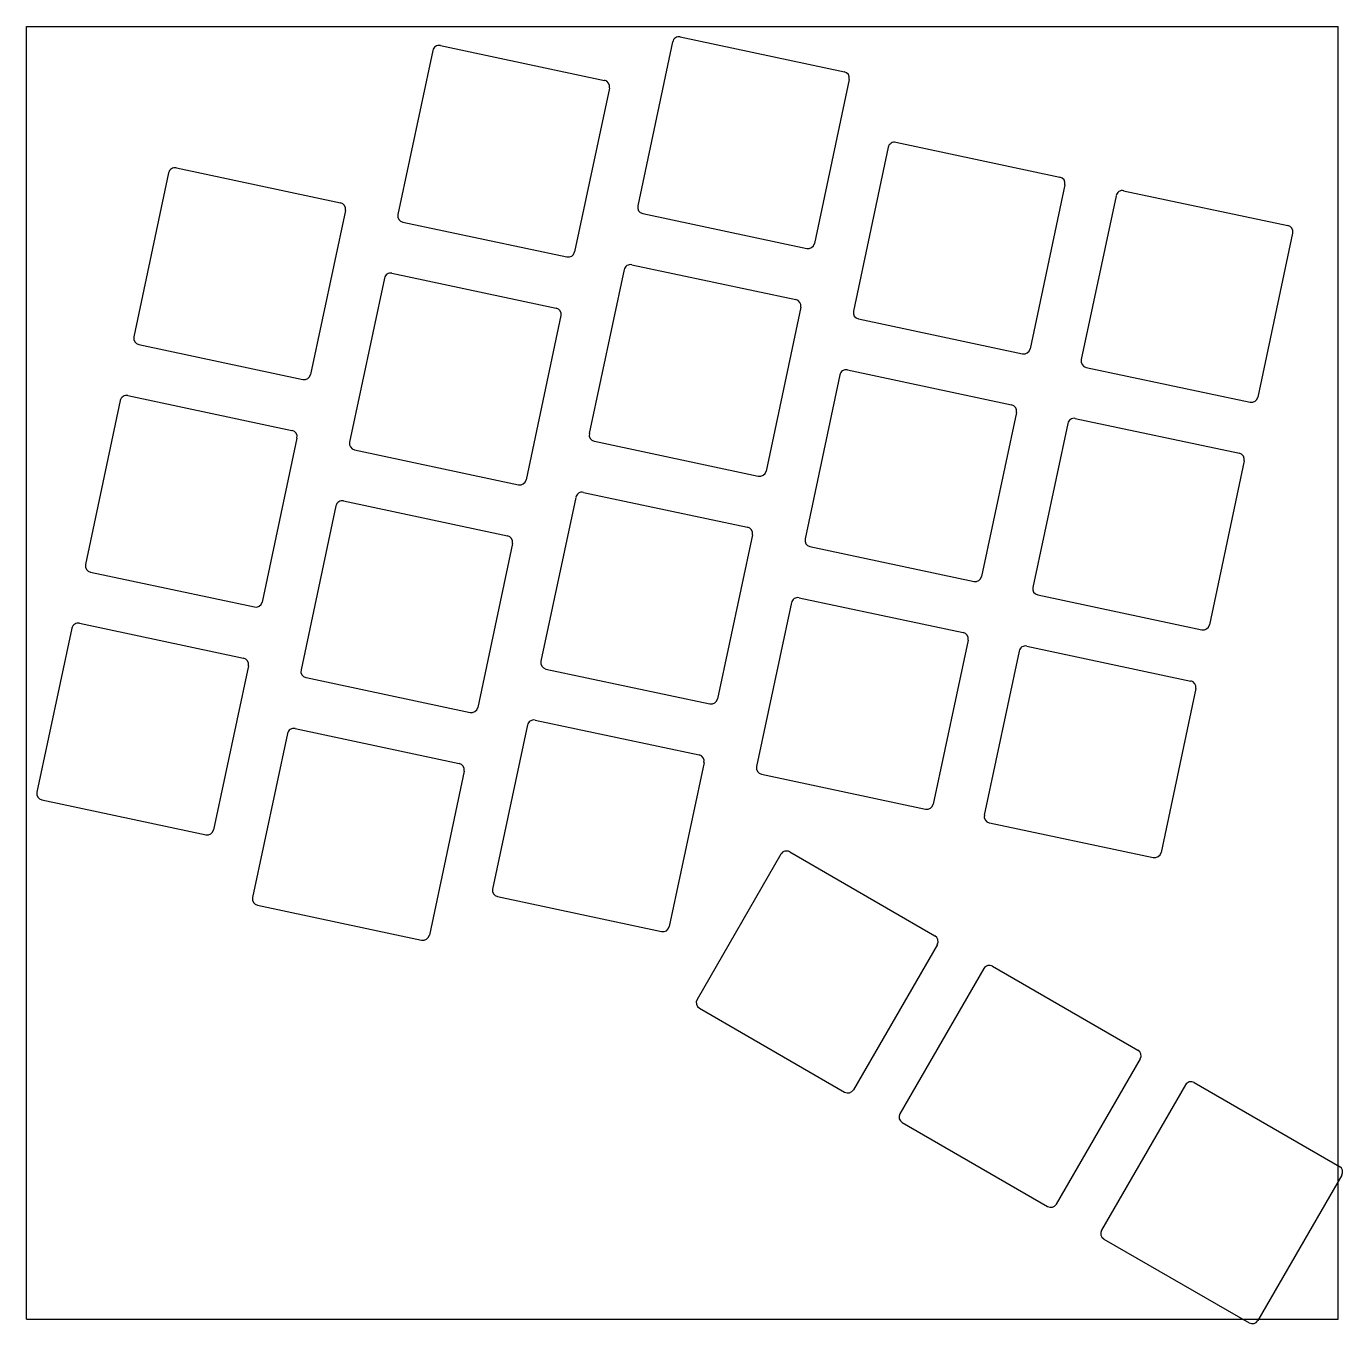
# Model space of a CAD drawing. Header units: millimetres. Extents: x 19 to 121, y -107 to -6.
import ezdxf

# ---------------------------------------------------------------- set-up
doc = ezdxf.new("R2010")
doc.units = ezdxf.units.MM

msp = doc.modelspace()

# ---------------------------------------------------------------- linework, layer by layer
for p, q in [((18.83, -5.93), (120.51, -5.93)), ((18.83, -106.17), (18.83, -5.93)), ((120.51, -106.17), (120.51, -5.93)), ((68.93, -7.14), (66.22, -19.85)), ((69.52, -6.75), (82.24, -9.45)), ((50.33, -7.8), (47.63, -20.51)), ((50.93, -7.41), (63.64, -10.12)), ((82.62, -10.05), (79.92, -22.76)), ((64.03, -10.71), (61.32, -23.42)), ((85.64, -15.3), (82.94, -28.02)), ((86.24, -14.92), (98.95, -17.62)), ((29.86, -17.29), (27.16, -30)), ((30.46, -16.9), (43.17, -19.6)), ((99.34, -18.21), (96.64, -30.93)), ((103.3, -19.06), (100.6, -31.77)), ((103.89, -18.67), (116.61, -21.37)), ((43.56, -20.2), (40.85, -32.91)), ((48.02, -21.11), (60.73, -23.81)), ((66.61, -20.45), (79.33, -23.15)), ((116.99, -21.97), (114.29, -34.68)), ((65.77, -24.41), (78.48, -27.11)), ((46.58, -25.45), (43.88, -38.17)), ((47.17, -25.07), (59.89, -27.77)), ((65.17, -24.79), (62.47, -37.51)), ((60.27, -28.36), (57.57, -41.08)), ((78.87, -27.7), (76.17, -40.42)), ((83.33, -28.61), (96.04, -31.32)), ((27.55, -30.6), (40.26, -33.3)), ((82.48, -32.57), (95.2, -35.28)), ((100.98, -32.37), (113.7, -35.07)), ((81.89, -32.96), (79.19, -45.67)), ((26.7, -34.56), (39.42, -37.26)), ((26.11, -34.94), (23.41, -47.66)), ((95.59, -35.87), (92.88, -48.59)), ((99.55, -36.71), (96.84, -49.43)), ((100.14, -36.33), (112.86, -39.03)), ((39.8, -37.85), (37.1, -50.57)), ((44.26, -38.76), (56.98, -41.47)), ((62.86, -38.1), (75.57, -40.8)), ((113.24, -39.62), (110.54, -52.34)), ((43.42, -42.72), (56.14, -45.43)), ((61.42, -42.45), (58.72, -55.16)), ((62.01, -42.06), (74.73, -44.77)), ((42.83, -43.11), (40.13, -55.82)), ((75.12, -45.36), (72.41, -58.07)), ((56.52, -46.02), (53.82, -58.74)), ((79.57, -46.27), (92.29, -48.97)), ((23.79, -48.25), (36.51, -50.95)), ((78.14, -50.61), (75.44, -63.33)), ((78.73, -50.23), (91.45, -52.93)), ((97.23, -50.02), (109.95, -52.72)), ((22.36, -52.6), (19.65, -65.31)), ((22.95, -52.21), (35.67, -54.92)), ((91.83, -53.53), (89.13, -66.24)), ((96.39, -53.98), (109.1, -56.69)), ((95.79, -54.37), (93.09, -67.08)), ((36.05, -55.51), (33.35, -68.22)), ((59.1, -55.76), (71.82, -58.46)), ((40.51, -56.42), (53.23, -59.12)), ((109.49, -57.28), (106.79, -69.99)), ((57.67, -60.1), (54.97, -72.82)), ((58.26, -59.72), (70.98, -62.42)), ((39.08, -60.76), (36.37, -73.48)), ((39.67, -60.38), (52.38, -63.08)), ((71.36, -63.01), (68.66, -75.73)), ((52.77, -63.68), (50.07, -76.39)), ((75.82, -63.92), (88.54, -66.63)), ((20.04, -65.91), (32.76, -68.61)), ((93.48, -67.68), (106.19, -70.38)), ((77.32, -70.12), (70.82, -81.38)), ((78.01, -69.94), (89.26, -76.44)), ((55.35, -73.41), (68.07, -76.12)), ((36.76, -74.07), (49.47, -76.78)), ((89.45, -77.12), (82.95, -88.38)), ((93.04, -78.99), (86.54, -90.25)), ((93.73, -78.81), (104.99, -85.31)), ((71.01, -82.06), (82.26, -88.56)), ((105.17, -85.99), (98.67, -97.25)), ((108.68, -88.01), (102.18, -99.27)), ((109.36, -87.83), (120.62, -94.33)), ((86.73, -90.93), (97.99, -97.43)), ((120.8, -95.01), (114.3, -106.27)), ((102.36, -99.96), (113.62, -106.46)), ((18.83, -106.17), (120.51, -106.17))]:
    msp.add_line(p, q)
for centre, start, end in [((69.42, -7.24), 78, 168), ((50.82, -7.9), 78, 168), ((63.54, -10.6), 348, 78), ((82.13, -9.94), 348, 78), ((86.13, -15.41), 78, 168), ((30.35, -17.39), 78, 168), ((98.85, -18.11), 348, 78), ((103.79, -19.16), 78, 168), ((43.07, -20.09), 348, 78), ((66.71, -19.96), 168, 258), ((48.12, -20.62), 168, 258), ((116.51, -21.86), 348, 78), ((60.84, -23.32), 258, 348), ((79.43, -22.66), 258, 348), ((65.66, -24.9), 78, 168), ((47.07, -25.56), 78, 168), ((78.38, -27.6), 348, 78), ((59.79, -28.26), 348, 78), ((83.43, -28.12), 168, 258), ((27.65, -30.11), 168, 258), ((96.15, -30.83), 258, 348), ((82.38, -33.06), 78, 168), ((101.09, -31.88), 168, 258), ((40.37, -32.81), 258, 348), ((26.6, -35.05), 78, 168), ((113.8, -34.58), 258, 348), ((95.1, -35.77), 348, 78), ((100.04, -36.82), 78, 168), ((39.32, -37.75), 348, 78), ((62.96, -37.61), 168, 258), ((44.37, -38.27), 168, 258), ((112.75, -39.52), 348, 78), ((75.68, -40.31), 258, 348), ((57.08, -40.98), 258, 348), ((43.32, -43.21), 78, 168), ((61.91, -42.55), 78, 168), ((74.63, -45.25), 348, 78), ((56.03, -45.92), 348, 78), ((79.68, -45.78), 168, 258), ((23.9, -47.76), 168, 258), ((92.39, -48.48), 258, 348), ((97.33, -49.53), 168, 258), ((36.61, -50.46), 258, 348), ((78.63, -50.72), 78, 168), ((22.85, -52.7), 78, 168), ((91.34, -53.42), 348, 78), ((110.05, -52.23), 258, 348), ((96.28, -54.47), 78, 168), ((35.56, -55.4), 348, 78), ((40.61, -55.93), 168, 258), ((59.21, -55.27), 168, 258), ((109, -57.17), 348, 78), ((71.92, -57.97), 258, 348), ((53.33, -58.63), 258, 348), ((58.16, -60.21), 78, 168), ((39.56, -60.87), 78, 168), ((52.28, -63.57), 348, 78), ((70.87, -62.91), 348, 78), ((75.93, -63.43), 168, 258), ((20.14, -65.42), 168, 258), ((88.64, -66.14), 258, 348), ((93.58, -67.19), 168, 258), ((32.86, -68.12), 258, 348), ((77.76, -70.37), 60, 150), ((106.3, -69.89), 258, 348), ((55.46, -72.92), 168, 258), ((36.86, -73.58), 168, 258), ((49.58, -76.29), 258, 348), ((68.17, -75.63), 258, 348), ((89.01, -76.87), 330, 60), ((93.48, -79.24), 60, 150), ((71.26, -81.63), 150, 240), ((104.74, -85.74), 330, 60), ((82.51, -88.13), 240, 330), ((109.11, -88.26), 60, 150), ((86.98, -90.5), 150, 240), ((120.37, -94.76), 330, 60), ((98.24, -97), 240, 330), ((102.61, -99.52), 150, 240), ((113.87, -106.02), 240, 330)]:
    msp.add_arc(centre, 0.5, start, end)

doc.saveas('drawing.dxf')
